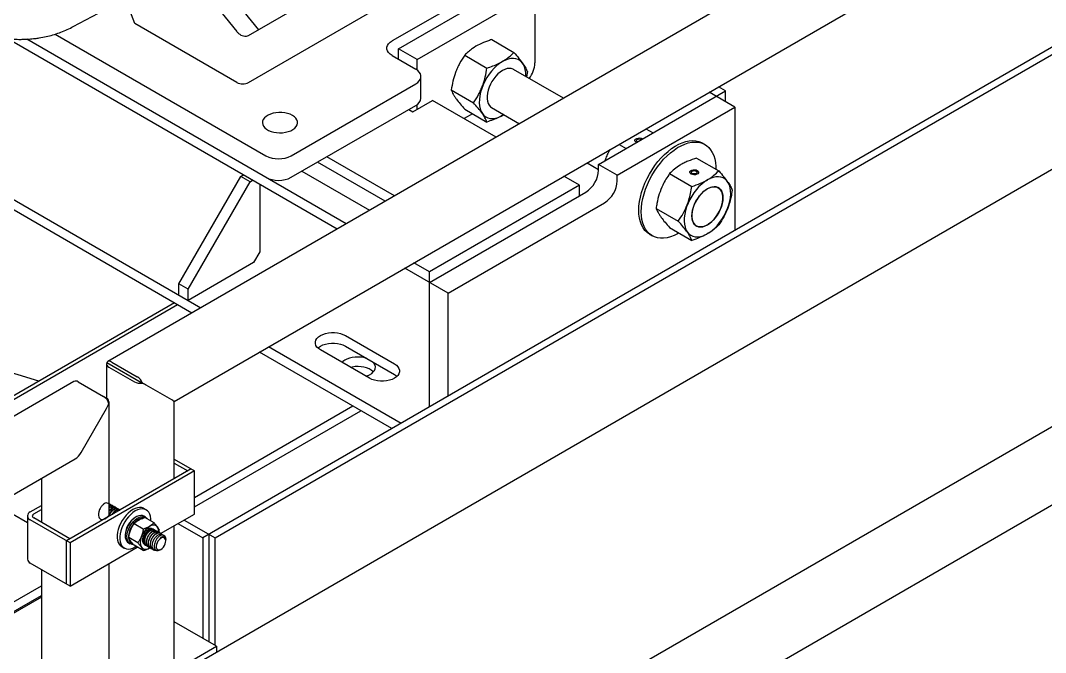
# Model space of a CAD drawing. Header units: millimetres. Extents: x 1293 to 41893, y 1011 to 26911.
# Drawn here: x 7596.9 to 8089.8, y 20995.9 to 21299.5 of the extents above; entities that cross this region are included whole.
import ezdxf

# ---------------------------------------------------------------- set-up
doc = ezdxf.new("R2010")
doc.units = ezdxf.units.MM
doc.header["$LTSCALE"] = 50
doc.layers.add('STRUC', color=4, linetype='Continuous')

msp = doc.modelspace()

# ---------------------------------------------------------------- linework, layer by layer
at = {"color": 7, "linetype": 'Continuous', "lineweight": 25}
for p, q in [((8698.2968729, 21747.212811), (7638.8623529, 21135.6142808)), ((7670.8439528, 21116.4874199), (8698.8689091, 21709.9535949)), ((8081.1775975, 21466.1088864), (7775.6640988, 21289.7396978)), ((8681.7505742, 21444.2505043), (7670.8439528, 20860.6665337)), ((7671.6854696, 20823.5628855), (8698.0273923, 21416.0574658)), ((7331.8683266, 21364.5892526), (7683.6849705, 21161.4898272)), ((7679.3138688, 21158.9664439), (7336.3584546, 21356.9503903)), ((7706.6250211, 21292.2867437), (7785.8209806, 21338.0055979)), ((7679.8439584, 21334.1877188), (7711.3390663, 21295.0081041)), ((7674.4566081, 21327.152591), (7700.9681669, 21294.1724639)), ((7778.7499128, 21285.9027551), (7835.3184553, 21318.5590796)), ((7706.6250211, 21269.7502173), (7785.8209806, 21315.4690715)), ((7787.7301689, 21280.7185636), (7844.2987114, 21313.3748881)), ((7844.2987114, 21313.3748881), (7844.2987114, 21279.080174)), ((7622.3199796, 21296.5759889), (7646.5901343, 21309.5677463)), ((7651.9420967, 21298.0523651), (7649.0424707, 21305.5258496)), ((7700.9681669, 21269.7502173), (7651.9420967, 21298.0523651)), ((7749.1916176, 21199.3060096), (7590.8754703, 21290.6999761)), ((7753.5627193, 21201.8293929), (7599.9078625, 21290.5324537)), ((7613.659089, 21292.9641079), (7714.8962848, 21234.5211187)), ((7823.5177958, 21290.2977484), (7834.1957577, 21284.1334922)), ((7778.7499128, 21280.8827583), (7778.7499128, 21285.9027551)), ((7787.7301689, 21280.7185636), (7778.7499128, 21285.9027551)), ((7775.6640988, 21282.6641608), (7786.9778073, 21276.1328959)), ((7778.7499128, 21281.1510319), (7778.5175558, 21281.0168951)), ((7787.7301689, 21275.6371748), (7787.7301689, 21280.7185636)), ((7810.5551521, 21282.8145735), (7821.233114, 21276.6503173)), ((7858.0401301, 21262.1429184), (7834.0277063, 21276.0049956)), ((7840.6762682, 21274.9116457), (7840.1968804, 21272.4436072)), ((7727.1528024, 21234.5211187), (7786.9778073, 21269.0573589)), ((7789.5162152, 21262.2250591), (7789.5162152, 21272.5951274)), ((7804.0746416, 21266.1112492), (7814.7532622, 21259.9466128)), ((7874.916435, 21230.3870035), (7935.9751056, 21265.6354237)), ((7940.4652336, 21257.8591365), (7928.0993583, 21264.9978043)), ((7935.9751056, 21265.6354237), (7932.5894864, 21267.5899001)), ((7935.9751056, 21260.4512322), (7935.9751056, 21265.6354237)), ((7785.5635937, 21255.6937942), (7794.9916841, 21261.1365149)), ((7787.7301689, 21256.9445314), (7787.7301689, 21259.1830117)), ((7825.6442418, 21243.4411701), (7794.9916841, 21261.1365149)), ((7727.1528024, 21224.1510504), (7786.9778073, 21258.6872906)), ((7783.6779756, 21256.7823383), (7785.5635937, 21255.6937942)), ((7814.3363324, 21254.7065737), (7810.2331041, 21252.3378305)), ((7810.5551521, 21256.8894027), (7821.233114, 21250.7251465)), ((7823.445233, 21257.673628), (7836.8717432, 21249.9226687)), ((7883.8966911, 21225.202812), (7940.4652336, 21257.8591365)), ((7940.4652336, 21257.8591365), (7940.4652336, 21198.5908355)), ((7897.7213456, 21247.4609509), (7901.1069648, 21245.5064745)), ((7884.7587019, 21239.977776), (7888.1443211, 21238.0232996)), ((7926.0439672, 21239.9165105), (7924.8465997, 21240.607736)), ((7772.3630354, 21212.6825844), (7739.8248597, 21231.4664734)), ((7776.7341371, 21215.2059677), (7744.1959614, 21233.9898567)), ((7869.4286855, 21231.1279459), (7874.916435, 21227.9599356)), ((7883.8966911, 21225.202812), (7874.916435, 21230.3870035)), ((7874.916435, 21227.6652008), (7874.916435, 21230.3870035)), ((7922.0398706, 21233.4208482), (7932.7184911, 21227.2562118)), ((7673.0768113, 21173.0573926), (7702.8469496, 21224.6207845)), ((7702.8469496, 21224.6207845), (7704.0936698, 21225.3405007)), ((7707.3370776, 21222.0286887), (7702.8469496, 21224.6207845)), ((7732.2222866, 21227.0776013), (7764.7604623, 21208.2937123)), ((7865.7023623, 21220.3161094), (7858.2011841, 21224.6464473)), ((7883.8966911, 21222.4810093), (7883.8966911, 21225.202812)), ((7909.0786969, 21225.9381417), (7919.7566589, 21219.7738855)), ((7677.5669393, 21170.4652968), (7707.3370776, 21222.0286887)), ((7707.3370776, 21222.0286887), (7708.5837978, 21222.748405)), ((7712.0511228, 21220.7467609), (7712.0511228, 21188.3856762)), ((7865.7023623, 21220.3161094), (7793.6208398, 21178.7043322)), ((7865.7023623, 21215.2693428), (7865.7023623, 21220.3161094)), ((7793.6208398, 21173.6575656), (7868.7881763, 21217.0507453)), ((7802.6010959, 21168.4733741), (7877.7684324, 21211.8665538)), ((7902.5979455, 21209.2331573), (7913.2759074, 21203.0689011)), ((7909.0795084, 21200.0138195), (7919.7581289, 21193.8491831)), ((7899.5153251, 21196.727927), (7900.7126926, 21196.0367014)), ((7712.0511228, 21188.3856762), (7709.0577041, 21183.2009229)), ((7709.0577041, 21183.2009229), (7677.5669393, 21165.0216914)), ((7802.6010959, 21168.4733741), (7781.74856, 21180.5112868)), ((7793.6208398, 21178.7043322), (7786.1196617, 21183.0346701)), ((7793.6208398, 21113.8193713), (7793.6208398, 21178.7043322)), ((7677.5669393, 21170.4652968), (7673.0768113, 21173.0573926)), ((7673.0768113, 21167.6137871), (7673.0768113, 21173.0573926)), ((7677.5669393, 21165.0216914), (7677.5669393, 21170.4652968)), ((7802.6010959, 21119.0035628), (7802.6010959, 21168.4733741)), ((7670.9261784, 21163.8085545), (7582.9556089, 21113.0242257)), ((7584.4000632, 21112.19036), (7672.3706327, 21162.9746888)), ((7605.6945398, 21126.1511311), (7507.217416, 21156.7469539)), ((7753.1526473, 21148.1401405), (7776.7228733, 21134.5333387)), ((7779.9412046, 21105.922286), (7716.2419129, 21142.6951044)), ((7764.7491985, 21127.6210833), (7741.1789725, 21141.2278852)), ((7753.1526473, 21143.0933739), (7776.7228733, 21129.4865721)), ((7775.5701029, 21103.3989027), (7711.8708112, 21140.1717211)), ((7638.2896561, 21134.6225316), (7638.2896561, 21118.0497008)), ((7638.418708, 21135.2090625), (7655.5828158, 21125.300434)), ((7639.4799742, 21132.9635903), (7651.6931225, 21125.9130899)), ((7640.8941877, 21135.4130801), (7653.1073361, 21128.3625796)), ((7622.6630079, 21126.0992899), (7190.717874, 20876.7426717)), ((7624.6948428, 21125.8980891), (7636.9079911, 21118.8475887)), ((7669.6536347, 21117.1749572), (7657.4404864, 21124.2277497)), ((7636.9446245, 21118.8261711), (7638.3448321, 21118.0178484)), ((7639.5351501, 21061.2871532), (7639.5351501, 21116.3589071)), ((7670.8439528, 21079.3613402), (7670.8439528, 21116.4874199)), ((7626.1316838, 21091.8869615), (7638.3448321, 21113.0407549)), ((7222.6768464, 20857.6027483), (7623.2576716, 21088.8531363)), ((7670.8439528, 21088.7467429), (7680.6208609, 21083.102654)), ((7670.8439528, 21086.8586631), (7677.3375284, 21083.1100017)), ((7678.9728307, 21084.0540416), (7619.1044566, 21049.4927649)), ((7680.6208609, 21083.102654), (7620.7524868, 21048.5413773)), ((7680.6208609, 21062.3625174), (7680.6208609, 21083.102654)), ((7606.9808535, 21079.4567292), (7606.9808535, 21058.3796518)), ((7639.5351501, 21067.2179168), (7639.6176539, 21067.1183272)), ((7640.2239935, 21066.9676134), (7640.1088621, 21067.0340774)), ((7601.6459902, 21063.362178), (7606.9808535, 21066.441929)), ((7603.2812924, 21062.4181381), (7606.9808535, 21064.5538492)), ((7641.1450455, 21066.4359015), (7641.029914, 21066.5023655)), ((7642.0660974, 21065.9041895), (7641.9509659, 21065.9706535)), ((7642.9871493, 21065.3724776), (7642.8720178, 21065.4389416)), ((7643.9082012, 21064.8407656), (7643.7930697, 21064.9072296)), ((7644.7995278, 21064.3262137), (7644.7141216, 21064.3755177)), ((7657.4297186, 21064.3671096), (7656.2323511, 21065.0583351)), ((7664.3257824, 21052.9555688), (7680.6208609, 21062.3625174)), ((7600.2859893, 21061.4667505), (7600.2859893, 21040.7266139)), ((7620.7524868, 21048.5413773), (7601.6459902, 21059.571323)), ((7620.7397589, 21050.4368048), (7603.2812924, 21060.5153629)), ((7655.9565298, 21055.1890779), (7651.5588568, 21057.7278005)), ((7652.5118127, 21060.9995687), (7652.1376962, 21060.7835256)), ((7657.039504, 21060.8774198), (7656.19536, 21061.3647338)), ((7661.1415873, 21058.1823478), (7656.7439143, 21060.7210705)), ((7670.8439528, 20888.8351508), (7670.8439528, 21056.7184285)), ((7647.3041107, 21052.4106027), (7647.3041107, 21051.9785868)), ((7660.7020509, 21055.0094164), (7660.8018479, 21054.8889524)), ((7661.4081875, 21054.7382386), (7661.293056, 21054.8047026)), ((7662.3292394, 21054.2065266), (7662.2141079, 21054.2729906)), ((7663.2502913, 21053.6748147), (7663.1351598, 21053.7412787)), ((7663.5101074, 21053.3031521), (7663.7337915, 21054.4936092)), ((7664.1713432, 21053.1431027), (7664.0562117, 21053.2095667)), ((7665.0923951, 21052.6113908), (7664.9772636, 21052.6778548)), ((7619.1044566, 21028.7526282), (7619.1044566, 21049.4927649)), ((7620.7524868, 21048.5413773), (7620.7524868, 21027.8012406)), ((7648.8299586, 21048.6061019), (7649.6741026, 21048.1187879)), ((7653.3645891, 21048.5075961), (7648.9666526, 21051.0464708)), ((7655.9565298, 21044.8190095), (7651.5588568, 21047.3577322)), ((7657.520592, 21047.2062999), (7657.6357241, 21047.1398356)), ((7666.0503951, 21051.0814523), (7665.9352636, 21051.1479163)), ((7666.7749396, 21050.2081063), (7666.7193627, 21049.9306785)), ((7666.7749396, 21049.4105384), (7666.7749396, 21049.6092892)), ((7620.7524868, 21027.8012406), (7653.0939255, 21046.4715558)), ((7645.6498778, 21046.7269676), (7646.8472453, 21046.035742)), ((7652.1384819, 21046.5597022), (7652.5296277, 21046.797318)), ((7658.4416439, 21046.674588), (7658.556776, 21046.6081236)), ((7658.9694634, 21046.1115898), (7659.2138095, 21046.2603887)), ((7659.3626958, 21046.142876), (7659.4778279, 21046.0764117)), ((7660.2837477, 21045.6111641), (7660.3988799, 21045.5446997)), ((7661.2047996, 21045.0794521), (7661.3199318, 21045.0129878)), ((7664.1659891, 21045.2453739), (7664.4726841, 21045.4224827)), ((7620.7524868, 21027.8012406), (7601.6459902, 21038.8311864)), ((7639.5351501, 20870.7609638), (7639.5351501, 21038.6442414)), ((7606.9808535, 21035.7514353), (7606.9808535, 20867.8534623))]:
    msp.add_line(p, q, dxfattribs=at)
at = {"color": 7, "linetype": 'Continuous', "lineweight": 25, "flags": 128}
for points in [[(7775.6640988, 21282.6641608), (7774.6930398, 21283.3322345), (7773.9376901, 21284.0875024), (7773.4210004, 21284.9070161), (7773.1586702, 21285.7658751), (7773.1586702, 21286.6379834), (7773.4210004, 21287.4968424), (7773.9376901, 21288.3163561), (7774.6930398, 21289.0716241), (7775.6640988, 21289.7396978)], [(7828.7364697, 21279.7632574), (7827.3611212, 21278.8713287), (7826.0066217, 21277.797007), (7824.6935039, 21276.5565777), (7823.4416733, 21275.1688446), (7822.2701065, 21273.6548443), (7821.1965631, 21272.0375274), (7820.237317, 21270.3414109), (7819.4069094, 21268.5922061), (7818.7179284, 21266.8164293), (7818.1808183, 21265.0409993), (7817.8037211, 21263.2928299), (7817.5923532, 21261.5984216), (7817.5499188, 21259.9834598), (7817.6770611, 21258.4724257), (7817.9718528, 21257.0882251), (7818.429825, 21255.8518411), (7819.0440355, 21254.7820159), (7819.8051734, 21253.894967), (7820.7017007, 21253.2041412), (7821.7200269, 21252.7200106), (7822.8447152, 21252.4499143), (7824.0587164, 21252.3979466), (7825.3436277, 21252.5648953), (7826.679971, 21252.9482295), (7828.0474887, 21253.5421384), (7829.3301922, 21254.2763134)], [(7839.9126655, 21272.607681), (7839.9230205, 21272.8991765), (7839.8805861, 21274.4651445), (7839.6692182, 21275.9155127), (7839.292121, 21277.228295), (7838.7550109, 21278.3835908), (7838.0660299, 21279.3638872), (7837.2356223, 21280.1543237), (7836.2763762, 21280.7429183), (7835.2028329, 21281.1207483), (7834.031266, 21281.2820863), (7832.7794354, 21281.2244866), (7831.4663176, 21280.9488223), (7830.1118181, 21280.4592722), (7828.7364697, 21279.7632574)], [(7786.9778073, 21269.0573589), (7787.9488662, 21269.7254326), (7788.704216, 21270.4807006), (7789.2209057, 21271.3002143), (7789.4832359, 21272.1590733), (7789.4832359, 21273.0311815), (7789.2209057, 21273.8900405), (7788.704216, 21274.7095543), (7787.9488662, 21275.4648222), (7786.9778073, 21276.1328959)], [(7828.7364697, 21275.4810354), (7827.6211049, 21274.7406281), (7826.5306555, 21273.8237185), (7825.4894804, 21272.7507887), (7824.5208377, 21271.5458064), (7823.6463652, 21270.2356887), (7822.8855972, 21268.8497015), (7822.255528, 21267.4188056), (7821.7702324, 21265.9749648), (7821.440551, 21264.550432), (7821.2738484, 21263.1770291), (7821.2738484, 21261.8854354), (7821.440551, 21260.7045032), (7821.7702324, 21259.6606125), (7822.255528, 21258.777082), (7822.8855972, 21258.0736485), (7823.445233, 21257.673628)], [(7834.0277063, 21276.0049956), (7833.8265741, 21276.1125982), (7832.9521017, 21276.4130715), (7831.9834589, 21276.4996827), (7830.9422838, 21276.3704972), (7829.8518344, 21276.0284009), (7828.7364697, 21275.4810354)], [(7727.6968032, 21253.8846863), (7726.5989075, 21254.4190615), (7725.3603659, 21254.8386371), (7724.016809, 21255.1313429), (7722.6068883, 21255.288758), (7721.1711649, 21255.3063541), (7719.7509417, 21255.183625), (7718.3870761, 21254.9241012), (7717.118804, 21254.5352488), (7715.9826113, 21254.0282544), (7715.0111841, 21253.4177034), (7714.2324687, 21252.7211601), (7713.6688672, 21251.9586628), (7713.3365935, 21251.1521472), (7713.2452065, 21250.3248153), (7713.3973352, 21249.5004679), (7713.7886031, 21248.7028199), (7714.4077543, 21247.9548184), (7715.2369767, 21247.2779818), (7716.2524153, 21246.6917816), (7717.4248576, 21246.2130817), (7718.7205748, 21245.8556533), (7720.1022912, 21245.6297791), (7721.5302575, 21245.5419571), (7722.9633937, 21245.5947137), (7724.3604711, 21245.7865312), (7725.6812982, 21246.1118914), (7726.8878774, 21246.5614343), (7727.9454974, 21247.1222273), (7728.8237326, 21247.7781374), (7729.4973176, 21248.5102953), (7729.9468747, 21249.2976381), (7730.159471, 21250.1175155), (7730.1289903, 21250.946341), (7729.8563097, 21251.7602709), (7729.3492735, 21252.5358898), (7728.6224684, 21253.2508846), (7727.6968032, 21253.8846863)], [(7893.1357781, 21240.9048064), (7892.9859596, 21240.9833923), (7892.5643174, 21241.3310161), (7892.3740568, 21241.7409264), (7892.4381259, 21242.1636819), (7892.7487971, 21242.548292), (7893.2685988, 21242.8483671), (7893.9348353, 21243.0277138), (7894.6671486, 21243.0647001), (7895.3772109, 21242.954865), (7895.9793783, 21242.7114562), (7896.1155078, 21242.6249677)], [(7893.6937378, 21241.2269096), (7893.5398599, 21241.3031522), (7893.2508295, 21241.5528663), (7893.1493356, 21241.8474242), (7893.2508295, 21242.1419822), (7893.5398599, 21242.3916963), (7893.9724243, 21242.55855), (7894.4826689, 21242.6171412), (7894.9929135, 21242.55855), (7895.425478, 21242.3916963), (7895.5575482, 21242.3028645)], [(7894.2675906, 21208.3266621), (7894.3512168, 21210.3713965), (7894.6013145, 21212.4935925), (7895.0155486, 21214.6734357), (7895.5900516, 21216.8905735), (7896.3194594, 21219.1243051), (7897.1969618, 21221.3537747), (7898.2143658, 21223.5581664), (7899.3621722, 21225.7168984), (7900.6296641, 21227.8098151), (7902.0050074, 21229.8173755), (7903.4753608, 21231.7208357), (7905.0269961, 21233.5024235), (7906.6454261, 21235.1455047), (7908.3155398, 21236.6347383), (7910.021744, 21237.9562198), (7911.7481082, 21239.0976107), (7913.4785139, 21240.0482544), (7915.1968047, 21240.7992747), (7916.8869373, 21241.3436598), (7918.5331316, 21241.6763267), (7920.1200173, 21241.7941696), (7921.6327783, 21241.696088), (7923.0572901, 21241.3829978), (7924.3802527, 21240.8578222), (7924.8465997, 21240.607736)], [(7895.4649581, 21207.6354365), (7895.5485842, 21209.680171), (7895.7986819, 21211.802367), (7896.2129161, 21213.9822102), (7896.787419, 21216.199348), (7897.5168269, 21218.4330796), (7898.3943293, 21220.6625492), (7899.4117333, 21222.8669409), (7900.5595396, 21225.0256728), (7901.8270316, 21227.1185895), (7903.2023749, 21229.12615), (7904.6727283, 21231.0296102), (7906.2243636, 21232.811198), (7907.8427936, 21234.4542792), (7909.5129073, 21235.9435128), (7911.2191115, 21237.2649943), (7912.9454757, 21238.4063852), (7914.6758814, 21239.3570288), (7916.3941721, 21240.1080492), (7918.0843048, 21240.6524342), (7919.7304991, 21240.9851012), (7921.3173848, 21241.102944), (7922.8301457, 21241.0048625), (7924.2546576, 21240.6917723), (7925.5776201, 21240.1665967), (7926.7866812, 21239.4342392), (7927.8705521, 21238.5015375), (7928.819113, 21237.3772001), (7929.6235075, 21236.0717245), (7930.2762251, 21234.5972997), (7930.7711716, 21232.967692), (7931.1037259, 21231.1981165), (7931.2707829, 21229.3050953), (7931.2905304, 21228.080556)], [(7936.952733, 21209.0969632), (7937.5668808, 21210.8759406), (7938.024787, 21212.6410769), (7938.3195103, 21214.3656145), (7938.4465828, 21216.0234112), (7938.4040784, 21217.5893363), (7938.1926414, 21219.0396522), (7937.8154768, 21220.3523734), (7937.2783023, 21221.5076005), (7936.5892607, 21222.4878214), (7935.7587972, 21223.278177), (7934.7995008, 21223.8666862), (7933.7259135, 21224.244428), (7932.5543098, 21224.405676), (7931.30245, 21224.3479859), (7929.9893109, 21224.0722323), (7928.6347985, 21223.5825953), (7927.2594458, 21222.8864973), (7925.8841017, 21221.9944904), (7924.5296151, 21220.9200966), (7923.2165185, 21219.6796025), (7921.9647172, 21218.2918129), (7920.7931872, 21216.7777651), (7919.7196877, 21215.1604106), (7918.7604918, 21213.4642668), (7917.9301401, 21211.7150456), (7917.2412198, 21209.9392633), (7916.7041742, 21208.1638391), (7916.3271443, 21206.4156864), (7916.1158456, 21204.7213056), (7916.0734812, 21203.1063818), (7916.2006932, 21201.5953954), (7916.4955532, 21200.2112516), (7916.9535915, 21198.9749325), (7917.5678647, 21197.9051795), (7918.329061, 21197.018209), (7919.2256414, 21196.3274665), (7920.2440148, 21195.8434229), (7921.3687435, 21195.573416), (7922.5827779, 21195.5215386), (7923.8677145, 21195.6885773), (7925.2040748, 21196.0719998), (7926.5716011, 21196.6659939), (7927.9495631, 21197.4615553), (7929.3170722, 21198.4466239), (7930.6533984, 21199.6062673), (7931.9382843, 21200.9229064), (7933.1522525, 21202.3765823), (7934.2769003, 21203.9452587), (7935.2951793, 21205.6051561), (7936.1916534, 21207.3311122), (7936.952733, 21209.0969632)], [(7919.4119498, 21225.7279929), (7918.9903077, 21226.0756167), (7918.8000471, 21226.4855269), (7918.8641162, 21226.9082824), (7919.1747874, 21227.2928925), (7919.6945891, 21227.5929677), (7920.3608255, 21227.7723143), (7921.0931388, 21227.8093006), (7921.8032012, 21227.6994655), (7922.4053685, 21227.4560567), (7922.8270107, 21227.1084329), (7923.0172713, 21226.6985226), (7922.9532022, 21226.2757671), (7922.642531, 21225.891157), (7922.1227293, 21225.5910819), (7921.4564928, 21225.4117352), (7920.7241795, 21225.3747489), (7920.0141172, 21225.484584), (7919.4119498, 21225.7279929)], [(7919.9561907, 21226.053329), (7919.6671604, 21226.3030431), (7919.5656664, 21226.597601), (7919.6671604, 21226.892159), (7919.9561907, 21227.1418731), (7920.3887552, 21227.3087268), (7920.8989997, 21227.367318), (7921.4092443, 21227.3087268), (7921.8418088, 21227.1418731), (7922.1308391, 21226.892159), (7922.2323331, 21226.597601), (7922.1308391, 21226.3030431), (7921.8418088, 21226.053329), (7921.4092443, 21225.8864753), (7920.8989997, 21225.8278841), (7920.3887552, 21225.8864753), (7919.9561907, 21226.053329)], [(7919.7764677, 21205.6427204), (7919.8600528, 21206.9789551), (7920.1089407, 21208.3818457), (7920.5175718, 21209.8200541), (7921.076818, 21211.2614529), (7921.7741865, 21212.6738437), (7922.5940994, 21214.0256761), (7923.5182411, 21215.2867524), (7924.5259679, 21216.4289021), (7925.5947687, 21217.4266116), (7926.7007684, 21218.2575937), (7927.8192607, 21218.9032855), (7928.9252603, 21219.3492635), (7929.9940611, 21219.5855652), (7931.0017879, 21219.606912), (7931.9259296, 21219.412827), (7932.7458425, 21219.0076459), (7933.443211, 21218.4004196), (7934.0024572, 21217.6047126), (7934.4110883, 21216.6382998), (7934.6599762, 21215.5227691), (7934.7435613, 21214.2830396), (7934.6599762, 21212.9468049), (7934.4110883, 21211.5439143), (7934.0024572, 21210.105706), (7933.443211, 21208.6643071), (7932.7458425, 21207.2519163), (7931.9259296, 21205.9000839), (7931.0017879, 21204.6390076), (7929.9940611, 21203.4968579), (7928.9252603, 21202.4991484), (7927.8192607, 21201.6681664), (7926.7007684, 21201.0224745), (7925.5947687, 21200.5764965), (7924.5259679, 21200.3401948), (7923.5182411, 21200.318848), (7922.5940994, 21200.512933), (7921.7741865, 21200.9181141), (7921.076818, 21201.5253404), (7920.5175718, 21202.3210474), (7920.1089407, 21203.2874602), (7919.8600528, 21204.402991), (7919.7764677, 21205.6427204)], [(7933.7411462, 21209.3838762), (7934.2263906, 21210.8277159), (7934.5560177, 21212.2522367), (7934.7226642, 21213.625617), (7934.7226073, 21214.9171778), (7934.5558485, 21216.0980678), (7934.2261128, 21217.1419078), (7933.740766, 21218.0253803), (7933.1106499, 21218.7287497), (7932.3498402, 21219.2363042), (7931.4753323, 21219.5367056), (7930.5066612, 21219.6232437), (7929.4654653, 21219.4939851), (7928.3750033, 21219.1518174), (7927.2596343, 21218.6043841), (7926.1442737, 21217.8639138), (7925.053837, 21216.9469475), (7924.0126827, 21215.8739686), (7923.0440683, 21214.6689458), (7922.1696313, 21213.3587973), (7921.408905, 21211.9727896), (7920.7788828, 21210.5418838), (7920.2936384, 21209.0980441), (7919.9640113, 21207.6735233), (7919.7973648, 21206.300143), (7919.7974217, 21205.0085822), (7919.9641805, 21203.8276922), (7920.2939162, 21202.7838522), (7920.779263, 21201.9003798), (7921.4093791, 21201.1970103), (7922.1701888, 21200.6894558), (7923.0446967, 21200.3890544), (7924.0133678, 21200.3025164), (7925.0545637, 21200.4317749), (7926.1450257, 21200.7739426), (7927.2603947, 21201.3213759), (7928.3757553, 21202.0618462), (7929.466192, 21202.9788125), (7930.5073463, 21204.0517914), (7931.4759607, 21205.2568142), (7932.3503977, 21206.5669627), (7933.111124, 21207.9529704), (7933.7411462, 21209.3838762)], [(7899.5153251, 21196.727927), (7899.3621722, 21196.8185045), (7898.2143658, 21197.6520074), (7897.1969618, 21198.6817295), (7896.3194594, 21199.8980563), (7895.5900516, 21201.2896316), (7895.0155486, 21202.8434624), (7894.6013145, 21204.545041), (7894.3512168, 21206.3784804), (7894.2675906, 21208.3266621)], [(7913.5860825, 21197.4122296), (7912.9454757, 21197.0470639), (7911.2191115, 21196.1952372), (7909.5129073, 21195.5467772), (7907.8427936, 21195.1077386), (7906.2243636, 21194.8822203), (7904.6727283, 21194.8723281), (7903.2023749, 21195.0781544), (7901.8270316, 21195.4977773), (7900.5595396, 21196.1272789), (7899.4117333, 21196.9607819), (7898.3943293, 21197.9905039), (7897.5168269, 21199.2068308), (7896.787419, 21200.598406), (7896.2129161, 21202.1522368), (7895.7986819, 21203.8538155), (7895.5485842, 21205.6872548), (7895.4649581, 21207.6354365)], [(7741.1789725, 21141.2278852), (7740.2303226, 21141.8805418), (7739.492404, 21142.6183805), (7738.9876379, 21143.4189823), (7738.7313614, 21144.2580215), (7738.7313614, 21145.1100042), (7738.9876379, 21145.9490434), (7739.492404, 21146.7496452), (7740.2303226, 21147.4874839), (7741.1789725, 21148.1401405), (7742.3095294, 21148.6877844), (7743.5876419, 21149.1137758), (7744.9744753, 21149.405171), (7746.4278913, 21149.5531163), (7747.9037285, 21149.5531163), (7749.3571445, 21149.405171), (7750.7439778, 21149.1137758), (7752.0220904, 21148.6877844), (7753.1526473, 21148.1401405)], [(7739.9147469, 21142.1606296), (7740.2303226, 21142.4407173), (7741.1789725, 21143.0933739), (7742.3095294, 21143.6410179), (7743.5876419, 21144.0670092), (7744.9744753, 21144.3584045), (7746.4278913, 21144.5063497), (7747.9037285, 21144.5063497), (7749.3571445, 21144.3584045), (7750.7439778, 21144.0670092), (7752.0220904, 21143.6410179), (7753.1526473, 21143.0933739)], [(7776.7228733, 21134.5333387), (7777.6715232, 21133.880682), (7778.4094419, 21133.1428434), (7778.9142079, 21132.3422415), (7779.1704844, 21131.5032023), (7779.1704844, 21130.6512196), (7778.9142079, 21129.8121805), (7778.4094419, 21129.0115786), (7777.6715232, 21128.2737399), (7776.7228733, 21127.6210833), (7775.5923164, 21127.0734394), (7774.3142039, 21126.647448), (7772.9273705, 21126.3560528), (7771.4739546, 21126.2081075), (7769.9981173, 21126.2081075), (7768.5447013, 21126.3560528), (7767.157868, 21126.647448), (7765.8797554, 21127.0734394), (7764.7491985, 21127.6210833)], [(7776.7228733, 21129.4865721), (7777.6715232, 21128.8339155), (7777.9871152, 21128.5538121)], [(7670.8439528, 21116.4874199), (7670.7658642, 21116.5325812), (7670.5345992, 21116.6661809), (7670.1590453, 21116.8830847), (7669.6536347, 21117.1749572)], [(7656.2323511, 21065.0583351), (7656.0312189, 21065.1659378), (7655.1567464, 21065.466411), (7654.1881037, 21065.5530223), (7653.1469286, 21065.4238368), (7652.0564792, 21065.0817404), (7650.9411144, 21064.5343749), (7649.8257497, 21063.7939677), (7648.7353003, 21062.877058), (7647.6941252, 21061.8041283), (7646.7254824, 21060.5991459), (7645.85101, 21059.2890282), (7645.090242, 21057.9030411), (7644.4601728, 21056.4721452), (7643.9748772, 21055.0283043), (7643.6451958, 21053.6037716), (7643.4784932, 21052.2303686), (7643.4784932, 21050.938775), (7643.6451958, 21049.7578428), (7643.9748772, 21048.713952), (7644.4601728, 21047.8304216), (7645.090242, 21047.126988), (7645.6498778, 21046.7269676)], [(7659.6118631, 21059.0654388), (7659.6011032, 21060.1553022), (7659.4344006, 21061.3362344), (7659.1047192, 21062.3801251), (7658.6194235, 21063.2636556), (7657.9893544, 21063.9670891), (7657.2285864, 21064.4747123), (7656.3541139, 21064.7751855), (7655.3854712, 21064.8617967), (7654.3442961, 21064.7326113), (7653.2538467, 21064.3905149), (7652.1384819, 21063.8431494), (7651.0231172, 21063.1027421), (7649.9326678, 21062.1858325), (7648.8914927, 21061.1129027), (7647.9228499, 21059.9079204), (7647.0483774, 21058.5978027), (7646.2876095, 21057.2118156), (7645.6575403, 21055.7809197), (7645.1722447, 21054.3370788), (7644.8425633, 21052.9125461), (7644.6758607, 21051.5391431), (7644.6758607, 21050.2475495), (7644.8425633, 21049.0666172), (7645.1722447, 21048.0227265), (7645.6575403, 21047.1391961), (7646.2876095, 21046.4357625), (7647.0483774, 21045.9281394), (7647.9228499, 21045.6276662), (7648.8914927, 21045.5410549), (7649.9326678, 21045.6702404), (7651.0231172, 21046.0123368), (7652.1384819, 21046.5597022)], [(7656.19536, 21061.3647338), (7655.5542253, 21061.6238703), (7654.7514261, 21061.7085207), (7653.8768508, 21061.5776248), (7652.9585389, 21061.2353793), (7652.0259318, 21060.6927567), (7651.1089295, 21059.9671538), (7650.2369315, 21059.0818338), (7649.4378945, 21058.0651805), (7648.7374361, 21056.9497884), (7648.1580134, 21055.7714175), (7647.7182029, 21054.5678471), (7647.4321053, 21053.3776642), (7647.3088929, 21052.2390267), (7647.352516, 21051.18844), (7647.5615761, 21050.2595864), (7647.9293705, 21049.4822455), (7648.4441076, 21048.8813392), (7648.8299586, 21048.6061019)], [(7651.0991122, 21047.7745333), (7650.6883609, 21047.7923038), (7649.9334287, 21047.9888189), (7649.2882517, 21048.3940252), (7648.7735146, 21048.9949315), (7648.4057202, 21049.7722724), (7648.1966601, 21050.701126), (7648.153037, 21051.7517127), (7648.2762494, 21052.8903502), (7648.562347, 21054.0805331), (7649.0021575, 21055.2841035), (7649.5815802, 21056.4624744), (7650.2820386, 21057.5778665), (7651.0810755, 21058.5945198), (7651.9530736, 21059.4798398), (7652.8700759, 21060.2054427), (7653.802683, 21060.7480653), (7654.7209949, 21061.0903108), (7655.5955701, 21061.2212067), (7656.3983693, 21061.1365563), (7657.1036543, 21060.8390736), (7657.6888132, 21060.338296), (7657.9094063, 21060.0482462)], [(7656.1608108, 21060.5109804), (7655.9267145, 21060.5231836), (7655.0730456, 21060.4199799), (7654.170992, 21060.095491), (7653.2530751, 21059.5614156), (7652.3523877, 21058.8370084), (7651.5014019, 21057.9483858), (7650.7307976, 21056.9275849), (7650.0683569, 21055.8114079), (7649.5379624, 21054.6400956), (7649.1587361, 21053.4558766), (7648.94435, 21052.3014447), (7648.9025331, 21051.21842), (7649.034793, 21050.2458479), (7649.3363616, 21049.4187921), (7649.7963665, 21048.7670698), (7650.3982235, 21048.3141771), (7650.7886197, 21048.1540223)], [(7663.4070989, 21053.3446783), (7663.4261302, 21053.8307631), (7663.3404966, 21054.7853396), (7663.0868867, 21055.6043618), (7662.6750465, 21056.2563552), (7662.1208027, 21056.716264), (7661.4454548, 21056.9664141), (7660.674956, 21056.9971924), (7659.838916, 21056.8074163), (7658.9694634, 21056.4043785), (7658.1000109, 21055.8035677), (7657.2639709, 21055.0280727), (7656.493472, 21054.1076952), (7655.8181241, 21053.077805), (7655.2638804, 21051.9779801), (7654.8520402, 21050.8504861), (7654.5984302, 21049.7386521), (7654.5127966, 21048.6852052), (7654.5984302, 21047.7306286), (7654.8520402, 21046.9116064), (7655.2638804, 21046.2596131), (7655.8181241, 21045.7997043), (7656.493472, 21045.5495542), (7657.2639709, 21045.5187758), (7658.1000109, 21045.708552), (7658.9694634, 21046.1115898)], [(7661.0859581, 21054.9242577), (7660.9544672, 21054.9912716), (7660.3605745, 21055.1218019), (7659.6858354, 21055.0277812), (7658.9694634, 21054.7146736), (7658.2530914, 21054.2006757), (7657.5783524, 21053.5156593), (7656.9844596, 21052.6994351), (7656.5059281, 21051.7994389), (7656.1705683, 21050.8679754), (7655.9978701, 21049.9591777), (7655.9978701, 21049.125862), (7656.1705683, 21048.4164574), (7656.5059281, 21047.8721921), (7656.9844596, 21047.5246967), (7657.2439928, 21047.4372484)], [(7664.4723098, 21045.4222667), (7665.0935519, 21045.8795047), (7665.6687193, 21046.5000368), (7666.1551545, 21047.2378408), (7666.5167807, 21048.0381973), (7666.726778, 21048.8417474), (7666.7695716, 21049.5888956), (7666.6419879, 21050.2242292), (7666.353489, 21050.7006285), (7665.9254717, 21050.9827611), (7665.38968, 21051.0497025), (7664.7858512, 21050.896488), (7664.1587684, 21050.5344808), (7663.5549396, 21049.9905294), (7663.0191479, 21049.3049761), (7662.5911306, 21048.5286652), (7662.3026318, 21047.7191722), (7662.175048, 21046.9365335), (7662.2178416, 21046.2387939), (7662.4278389, 21045.6777014), (7662.7894652, 21045.2948697), (7663.2759003, 21045.1186918), (7663.8510677, 21045.1622339), (7664.4723098, 21045.4222667)]]:
    msp.add_lwpolyline(points, dxfattribs=at)
at = {"color": 7, "linetype": 'Continuous', "lineweight": 25}
for centre, radius, start, end in [((7831.1649875, 21279.6526459), 13.1461945, 322.450471644, 357.504175052), ((7703.796594, 21275.2090616), 6.1480876, 242.609672237, 297.390327763), ((7785.1840403, 21262.6539076), 4.3533493, 294.333235592, 354.346623451), ((7721.0245436, 21246.283638), 13.2631978, 242.480539004, 297.519460996), ((7861.6675025, 21228.2381719), 13.2613162, 302.476303559, 357.523696295), ((7721.0245436, 21235.9135697), 13.2631978, 242.480539004, 297.519460996), ((7870.6477177, 21223.054004), 13.2613581, 302.476397892, 357.523601962), ((7639.7626329, 21134.0226582), 1.7926766, 50.860572642, 138.562237532), ((7640.1179742, 21134.6386516), 1.7924493, 161.444091752, 249.149082497), ((7623.5033524, 21124.2256579), 2.0534545, 54.532783621, 114.15675795), ((7654.5574986, 21131.4447654), 6.2292925, 242.624270604, 279.47377171), ((7649.7500139, 21123.1167969), 6.2281497, 20.524487894, 57.380593061), ((7633.5440406, 21113.5951981), 6.2372887, 20.227113786, 57.362029411), ((7637.7120525, 21116.3469577), 1.7866969, 340.538998088, 69.257924801), ((7602.365368, 21061.4667505), 2.0273505, 110.783420799, 249.216579201), ((7603.6423757, 21061.4667505), 1.0176048, 110.7834208, 249.2165792), ((7657.7130149, 21051.9833164), 10.4176705, 122.356052709, 177.649323824), ((7664.6526343, 21050.4159162), 2.1324551, 354.407595278, 54.124430757), ((7602.6097783, 21040.9583458), 2.3353147, 185.694799251, 245.625341706)]:
    msp.add_arc(centre, radius, start, end, dxfattribs=at)
for centre, major_axis, ratio, start_param, end_param in [((7654.5668045, 21125.8866909), (4.064, -2.3464786), 0.0000703729, 0.7854387962, 1.3181538175), ((7666.7799528, 21118.8338985), (4.064, -2.3464786), 0.0000703729, 0.0000406403, 0.7854387933), ((7635.4711501, 21114.6996962), (2.8737987, 4.9772957), 0.5773346305, 4.7124296124, 5.236028388), ((7623.2580018, 21093.5459028), (2.8737987, 4.9772957), 0.5773346305, 3.926950185, 4.7124296124)]:
    msp.add_ellipse(centre, major_axis=major_axis, ratio=ratio, start_param=start_param, end_param=end_param, dxfattribs=at)
for points, knots in [([(7603.9349991, 21290.859345), (7604.6012769, 21290.946322), (7606.3935711, 21291.180291), (7609.2608168, 21291.7281274), (7612.504046, 21292.552742), (7615.6544403, 21293.5707914), (7618.6956377, 21294.7933355), (7620.9186564, 21295.8067224), (7622.092526, 21296.469595), (7622.3225751, 21296.5995015)], [0, 0, 0, 0, 0.102706487, 0.2762815021, 0.4486675004, 0.6197266851, 0.7896782346, 0.9587821972, 1, 1, 1, 1]), ([(7700.9681669, 21294.1724639), (7701.2497022, 21293.8602557), (7701.8284514, 21293.2184525), (7702.9473092, 21292.4742564), (7704.2258348, 21291.9763506), (7705.5555597, 21291.8439167), (7706.2820087, 21292.1447141), (7706.6250211, 21292.2867437)], [0, 0, 0, 0, 0.1888278153, 0.3881712968, 0.5863754837, 0.8046961021, 1, 1, 1, 1]), ([(7583.1067138, 21291.756019), (7584.1321183, 21291.5783732), (7585.9524323, 21291.2630138), (7588.3183296, 21290.9545218), (7589.928609, 21290.783074), (7590.9484334, 21290.6919887), (7591.6377927, 21290.6369657), (7592.3102981, 21290.5891837), (7593.2576636, 21290.5314088), (7594.55496, 21290.472503), (7596.3197661, 21290.4327544), (7598.4858526, 21290.4503902), (7601.0818829, 21290.5616398), (7602.9347838, 21290.7550139), (7603.9354601, 21290.8594473)], [0, 0, 0, 0, 0.1436616027, 0.2550303139, 0.3339563845, 0.3717619487, 0.399427709, 0.4313134513, 0.4676919085, 0.5352812372, 0.6190583304, 0.7242181827, 0.8510614791, 1, 1, 1, 1]), ([(7823.5177958, 21290.2977484), (7822.8266719, 21290.0696105), (7820.7916027, 21289.3978401), (7817.5897384, 21288.0655374), (7814.5744718, 21286.3091541), (7812.2659487, 21284.5193813), (7811.1273199, 21283.3847384), (7810.5551521, 21282.8145735)], [0, 0, 0, 0, 0.128398975, 0.3780809989, 0.6338586483, 0.8160117562, 1, 1, 1, 1]), ([(7821.233114, 21276.6503173), (7822.2117722, 21276.9774783), (7824.1773996, 21277.6345787), (7827.247071, 21278.9527072), (7830.3030405, 21280.6931639), (7832.6171845, 21282.5397948), (7833.8005737, 21283.7345219), (7834.1957577, 21284.1334922)], [0, 0, 0, 0, 0.1822956435, 0.3661394067, 0.6155071869, 0.8716014724, 1, 1, 1, 1]), ([(7834.1957577, 21284.1334922), (7835.0487814, 21283.1653865), (7836.3380236, 21281.7022116), (7837.7590815, 21279.8936431), (7838.9086619, 21278.3010669), (7839.9651946, 21276.5781875), (7840.4378003, 21275.4705424), (7840.6762682, 21274.9116457)], [0, 0, 0, 0, 0.26455363972, 0.39984086139, 0.53510366417, 0.76542209987, 1, 1, 1, 1]), ([(7810.5551521, 21282.8145735), (7809.7021284, 21281.5326653), (7808.4128862, 21279.5952159), (7806.9918283, 21276.7293148), (7805.8422479, 21273.9277911), (7804.7857152, 21270.3861182), (7804.3131095, 21267.5448829), (7804.0746416, 21266.1112492)], [0, 0, 0, 0, 0.2645536397, 0.3998408614, 0.5351036642, 0.7654220999, 1, 1, 1, 1]), ([(7814.7532622, 21259.9466128), (7815.6062107, 21261.2285053), (7816.8953404, 21263.1659322), (7818.3162302, 21266.0317938), (7819.4657073, 21268.8333823), (7820.5221349, 21272.3752136), (7820.9946779, 21275.2166055), (7821.233114, 21276.6503173)], [0, 0, 0, 0, 0.2645420954, 0.3998237157, 0.5350809364, 0.7654107666, 1, 1, 1, 1]), ([(7804.0746416, 21266.1112492), (7804.3464696, 21265.4786765), (7804.7573051, 21264.5226185), (7805.6731626, 21263.0057325), (7806.7203619, 21261.4722583), (7808.2958211, 21259.4497828), (7809.7974559, 21257.7480596), (7810.5551521, 21256.8894027)], [0, 0, 0, 0, 0.2645420954, 0.3998237157, 0.5350809364, 0.7654107666, 1, 1, 1, 1]), ([(7821.233114, 21250.7251465), (7820.9613236, 21251.3577134), (7820.5505453, 21252.3137618), (7819.6347693, 21253.8306373), (7818.5876765, 21255.3640486), (7817.0123845, 21257.3864014), (7815.5108886, 21259.0880122), (7814.7532622, 21259.9466128)], [0, 0, 0, 0, 0.2645536397, 0.3998408614, 0.5351036642, 0.7654220999, 1, 1, 1, 1]), ([(7829.2904899, 21254.299233), (7828.5097582, 21253.8233766), (7826.9509203, 21252.873264), (7824.1790948, 21251.7167432), (7822.2183834, 21251.0567813), (7821.233114, 21250.7251465)], [0, 0, 0, 0, 0.3329654266, 0.6648110923, 1, 1, 1, 1]), ([(7880.2955538, 21237.4012554), (7880.2644953, 21237.3519465), (7879.8120798, 21236.6336842), (7879.12937, 21235.0824044), (7878.3541039, 21233.4014673), (7878.0630619, 21232.3852984), (7878.0006825, 21232.1675017)], [0, 0, 0, 0, 0.0314158893, 0.4576221441, 0.8837514702, 1, 1, 1, 1]), ([(7922.0398706, 21233.4208482), (7920.6244348, 21232.9392083), (7918.4851729, 21232.2112671), (7915.8957037, 21231.0079473), (7913.6476951, 21229.7692432), (7911.2750925, 21228.0999384), (7909.8152868, 21226.6631284), (7909.0786969, 21225.9381417)], [0, 0, 0, 0, 0.26454209539, 0.39982371572, 0.53508093637, 0.76541076655, 1, 1, 1, 1]), ([(7909.0786969, 21225.9381417), (7908.4864175, 21225.0612783), (7907.2968289, 21223.3001049), (7905.5655214, 21220.0778818), (7904.0273994, 21216.1779784), (7903.091614, 21212.3703522), (7902.7215317, 21210.0185307), (7902.5979455, 21209.2331573)], [0, 0, 0, 0, 0.1822956435, 0.3661394067, 0.6155071869, 0.8716014724, 1, 1, 1, 1]), ([(7919.7566589, 21219.7738855), (7921.1721885, 21220.2555145), (7923.3115907, 21220.9834386), (7925.9012712, 21222.1867364), (7928.1493815, 21223.425378), (7930.5220581, 21225.0945685), (7931.9818884, 21226.5312762), (7932.7184911, 21227.2562118)], [0, 0, 0, 0, 0.2645536397, 0.3998408614, 0.5351036642, 0.7654220999, 1, 1, 1, 1]), ([(7932.7184911, 21227.2562118), (7933.5715882, 21226.28835), (7934.8609423, 21224.8255427), (7936.2821406, 21223.0174916), (7937.4319077, 21221.4253345), (7938.4886828, 21219.7029218), (7938.9614864, 21218.5956049), (7939.200054, 21218.036874)], [0, 0, 0, 0, 0.2645420954, 0.3998237157, 0.5350809364, 0.7654107666, 1, 1, 1, 1]), ([(7913.2759074, 21203.0689011), (7913.6954291, 21203.6834484), (7914.930744, 21205.4930318), (7916.7550545, 21208.7851849), (7918.2557525, 21212.6963499), (7919.2119475, 21216.4100843), (7919.5744827, 21218.6488781), (7919.7566589, 21219.7738855)], [0, 0, 0, 0, 0.128398975, 0.3780809989, 0.6338586483, 0.8160117562, 1, 1, 1, 1]), ([(7939.200054, 21218.036874), (7939.0197119, 21216.9222043), (7938.657496, 21214.6833988), (7937.712547, 21211.0072206), (7936.2155083, 21207.0836003), (7934.3950617, 21203.7866782), (7933.1388164, 21201.9464277), (7932.7193026, 21201.3318896)], [0, 0, 0, 0, 0.1822956435, 0.3661394067, 0.6155071869, 0.8716014724, 1, 1, 1, 1]), ([(7902.5979455, 21209.2331573), (7902.8698843, 21208.6007751), (7903.2808871, 21207.6450059), (7904.1969716, 21206.1285142), (7905.2443544, 21204.5954637), (7906.8199939, 21202.5735431), (7908.3217504, 21200.8722566), (7909.0795084, 21200.0138195)], [0, 0, 0, 0, 0.2645536397, 0.3998408614, 0.5351036642, 0.7654220999, 1, 1, 1, 1]), ([(7919.7581289, 21193.8491831), (7919.4861524, 21194.4815711), (7919.0750925, 21195.4373499), (7918.1589265, 21196.9538521), (7917.1114371, 21198.4869656), (7915.5356305, 21200.5090088), (7914.033735, 21202.2104078), (7913.2759074, 21203.0689011)], [0, 0, 0, 0, 0.2645420954, 0.3998237157, 0.5350809364, 0.7654107666, 1, 1, 1, 1]), ([(7932.7193026, 21201.3318896), (7931.8850062, 21200.5147217), (7930.624068, 21199.2796712), (7928.5396693, 21197.7846804), (7926.3940466, 21196.486874), (7923.5026106, 21195.1171569), (7921.0138902, 21194.2744148), (7919.7581289, 21193.8491831)], [0, 0, 0, 0, 0.26455363972, 0.39984086139, 0.53510366417, 0.76542209987, 1, 1, 1, 1]), ([(7640.1084271, 21067.0334907), (7639.4490931, 21067.3685989), (7638.2575861, 21067.9741856), (7637.2194434, 21067.3518284), (7636.0602542, 21066.4056518), (7635.130963, 21065.0185872), (7634.5209889, 21063.4538646), (7634.390058, 21062.3114153), (7634.4694904, 21061.3596979), (7634.7155115, 21060.5681362), (7635.4006762, 21059.8638144), (7636.4136785, 21059.6457361), (7637.6466762, 21060.0204552), (7638.8796543, 21060.9355209), (7639.9333095, 21062.2478178), (7640.6572521, 21063.7471994), (7640.949403, 21065.210957), (7640.7661939, 21066.3833464), (7640.2454637, 21067.0981545), (7639.7009301, 21067.1291598), (7639.4799742, 21067.1417408)], [0, 0, 0, 0, 0.0732725857, 0.1324136283, 0.191554671, 0.250367964, 0.309689932, 0.3686131597, 0.3826585762, 0.4346011185, 0.48709276, 0.5459060531, 0.6050470958, 0.6641881384, 0.7230014315, 0.7823233995, 0.8412466272, 0.9001698549, 0.9594918229, 1, 1, 1, 1]), ([(7641.029479, 21066.5017787), (7641.0290369, 21066.5023131), (7640.8325578, 21066.7397911), (7640.2681394, 21066.7660709), (7639.693053, 21066.5029882), (7639.4799742, 21066.4055118)], [0, 0, 0, 0, 0.0014176694, 0.6300091645, 1, 1, 1, 1]), ([(7639.5351501, 21067.0854728), (7639.7878262, 21067.0873165), (7640.2205797, 21067.0904742), (7640.445226, 21066.7346718), (7640.5387058, 21066.5866153)], [0, 0, 0, 0, 0.5838800654, 1, 1, 1, 1]), ([(7639.5351501, 21066.315287), (7639.7708674, 21066.4262716), (7640.3726361, 21066.709607), (7641.0887978, 21066.5970811), (7641.3636404, 21066.1953839), (7641.4597577, 21066.0549033)], [0, 0, 0, 0, 0.2951524955, 0.7535023958, 1, 1, 1, 1]), ([(7641.9505309, 21065.9700668), (7641.9500888, 21065.9706012), (7641.7536099, 21066.2081076), (7641.0405595, 21066.1654999), (7640.1556246, 21065.9224608), (7639.6363328, 21065.4297269), (7639.4799742, 21065.2813648)], [0, 0, 0, 0, 0.00092391085, 0.41058395275, 0.82252691243, 1, 1, 1, 1]), ([(7642.8715828, 21065.4383548), (7642.8711407, 21065.4388893), (7642.674664, 21065.6763869), (7641.9559595, 21065.6571846), (7640.8889003, 21065.2513069), (7639.9726883, 21064.5246841), (7639.5776985, 21063.9127503), (7639.4799742, 21063.7613519)], [0, 0, 0, 0, 0.00067443974, 0.29971953857, 0.60043112988, 0.90114272118, 1, 1, 1, 1]), ([(7643.7926348, 21064.9066429), (7643.7921926, 21064.9071773), (7643.5957143, 21065.1446764), (7642.8811256, 21065.1215252), (7641.7954619, 21064.7334982), (7640.6855109, 21063.7337427), (7639.8637936, 21062.6160732), (7639.5990845, 21061.8591593), (7639.5143246, 21061.6167954)], [0, 0, 0, 0, 0.0005029213, 0.2234971178, 0.447733997, 0.6719708761, 0.8949650727, 1, 1, 1, 1]), ([(7639.5256824, 21061.2816876), (7639.6398772, 21061.6156486), (7639.9304711, 21062.465486), (7640.7985854, 21063.6704723), (7641.9070561, 21064.6598171), (7643.012424, 21065.080656), (7643.8525163, 21065.0082769), (7644.126942, 21064.6018886), (7644.2229135, 21064.4597675)], [0, 0, 0, 0, 0.1245820486, 0.3170264764, 0.5105433417, 0.7040602069, 0.8965046347, 1, 1, 1, 1]), ([(7639.5351501, 21065.1620882), (7639.7110333, 21065.3296591), (7640.2489236, 21065.8421283), (7641.172333, 21066.12795), (7642.0101695, 21066.0736474), (7642.2847752, 21065.6658169), (7642.3808097, 21065.5231914)], [0, 0, 0, 0, 0.1611393741, 0.4928003618, 0.8226233407, 1, 1, 1, 1]), ([(7639.5351501, 21063.6068223), (7639.6519975, 21063.7891684), (7640.0652406, 21064.434055), (7640.9984409, 21065.1794253), (7642.0880085, 21065.6156415), (7642.9318703, 21065.5395938), (7643.2059952, 21065.1334982), (7643.3018616, 21064.9914794)], [0, 0, 0, 0, 0.1004785474, 0.3553531007, 0.610227654, 0.8636897359, 1, 1, 1, 1]), ([(7644.7136867, 21064.3749309), (7644.7132445, 21064.3754654), (7644.5167672, 21064.6129639), (7643.7996131, 21064.5913675), (7642.7255458, 21064.1963121), (7641.6505243, 21063.2877485), (7641.1279294, 21062.4456867), (7640.8967528, 21062.0731897)], [0, 0, 0, 0, 0.0005917739, 0.2629830133, 0.5268364837, 0.7906899542, 1, 1, 1, 1]), ([(7641.1609801, 21062.2257249), (7641.3457334, 21062.5201643), (7641.8235412, 21063.2816418), (7642.8422047, 21064.1274893), (7643.9143109, 21064.5255732), (7644.6318989, 21064.5464996), (7644.828376, 21064.3090014), (7644.8288182, 21064.308467)], [0, 0, 0, 0, 0.1738118468, 0.4495110767, 0.7252103066, 0.9993816583, 1, 1, 1, 1]), ([(7648.9666526, 21051.0464708), (7649.0758099, 21051.6932368), (7649.2964917, 21053.000795), (7649.8847599, 21054.7872542), (7650.6547225, 21056.3751151), (7651.2556434, 21057.2741596), (7651.5588568, 21057.7278005)], [0, 0, 0, 0, 0.2646061211, 0.5349506065, 0.7653448938, 1, 1, 1, 1]), ([(7651.5588568, 21057.7278005), (7651.7164013, 21057.8869578), (7652.181283, 21058.3565987), (7653.1052745, 21059.0939281), (7654.6397013, 21059.9854345), (7655.9642602, 21060.4485022), (7656.7439143, 21060.7210705)], [0, 0, 0, 0, 0.1280647744, 0.377893031, 0.6338190398, 1, 1, 1, 1]), ([(7661.1415873, 21058.1823478), (7660.6694443, 21057.7322554), (7659.8755855, 21056.9754724), (7658.3355079, 21056.0878199), (7657.0595514, 21055.5529492), (7656.2322233, 21055.2800253), (7655.9565298, 21055.1890779)], [0, 0, 0, 0, 0.36617943412, 0.61569220336, 0.87193575927, 1, 1, 1, 1]), ([(7663.7337915, 21054.4936092), (7663.6246342, 21054.7469019), (7663.4039524, 21055.2589802), (7662.8156842, 21056.1685322), (7662.0457216, 21057.1578529), (7661.4448007, 21057.83877), (7661.1415873, 21058.1823478)], [0, 0, 0, 0, 0.2646061211, 0.5349506065, 0.7653448938, 1, 1, 1, 1]), ([(7655.9565298, 21055.1890779), (7655.8473877, 21054.5422794), (7655.6267368, 21053.2346574), (7655.038531, 21051.4481382), (7654.2686398, 21049.8602577), (7653.6677745, 21048.9612291), (7653.3645891, 21048.5075961)], [0, 0, 0, 0, 0.2646176718, 0.5349733347, 0.7653562273, 1, 1, 1, 1]), ([(7661.292621, 21054.8041158), (7660.6332866, 21055.1392248), (7659.4417788, 21055.7448127), (7658.4036411, 21055.1224475), (7657.2444339, 21054.1763001), (7656.31521, 21052.7891262), (7655.7049837, 21051.2248135), (7655.574752, 21050.0812273), (7655.652909, 21049.1315836), (7655.913111, 21048.3169654), (7656.4867379, 21047.7630986), (7657.1904155, 21047.3846183), (7657.5209707, 21047.2068256)], [0, 0, 0, 0, 0.13731847176, 0.24815334298, 0.35898821421, 0.46920885743, 0.58038279666, 0.69080946587, 0.71713165864, 0.81447598554, 0.91284936663, 1, 1, 1, 1]), ([(7662.213673, 21054.2724039), (7661.5543385, 21054.6075128), (7660.3628307, 21055.2131008), (7659.324693, 21054.5907355), (7658.1654858, 21053.6445881), (7657.2362619, 21052.2574143), (7656.6260356, 21050.6931015), (7656.4958039, 21049.5495153), (7656.573961, 21048.5998716), (7656.8341629, 21047.7852534), (7657.4077898, 21047.2313867), (7658.1114674, 21046.8529063), (7658.4420226, 21046.6751137)], [0, 0, 0, 0, 0.13731847176, 0.24815334298, 0.35898821421, 0.46920885743, 0.58038279666, 0.69080946587, 0.71713165864, 0.81447598554, 0.91284936663, 1, 1, 1, 1]), ([(7658.084932, 21047.0424013), (7657.9302195, 21047.0634514), (7657.4180838, 21047.1331322), (7656.8654665, 21047.8655807), (7656.563298, 21049.0942256), (7656.7426368, 21050.6262945), (7657.348992, 21052.1932192), (7658.2886969, 21053.5694611), (7659.409698, 21054.5568824), (7660.5116921, 21054.9782392), (7661.3525892, 21054.9057366), (7661.6269507, 21054.4993581), (7661.7228998, 21054.3572404)], [0, 0, 0, 0, 0.048475606, 0.160465906, 0.2717034488, 0.3829409915, 0.4949312916, 0.6059612955, 0.7176100377, 0.82925878, 0.9402887839, 1, 1, 1, 1]), ([(7663.1347249, 21053.7406919), (7662.4753905, 21054.0758009), (7661.2838826, 21054.6813888), (7660.2457449, 21054.0590236), (7659.0865377, 21053.1128762), (7658.1573138, 21051.7257023), (7657.5470875, 21050.1613896), (7657.4168558, 21049.0178034), (7657.4950129, 21048.0681597), (7657.7552148, 21047.2535415), (7658.3288417, 21046.6996747), (7659.0325193, 21046.3211944), (7659.3630746, 21046.1434017)], [0, 0, 0, 0, 0.13731847176, 0.24815334298, 0.35898821421, 0.46920885743, 0.58038279666, 0.69080946587, 0.71713165864, 0.81447598554, 0.91284936663, 1, 1, 1, 1]), ([(7659.0059839, 21046.5106894), (7658.8512714, 21046.5317394), (7658.3391357, 21046.6014202), (7657.7865184, 21047.3338688), (7657.4843499, 21048.5625136), (7657.6636887, 21050.0945826), (7658.2700439, 21051.6615072), (7659.2097489, 21053.0377491), (7660.3307499, 21054.0251704), (7661.432744, 21054.4465272), (7662.2736412, 21054.3740246), (7662.5480026, 21053.9676462), (7662.6439517, 21053.8255285)], [0, 0, 0, 0, 0.048475606, 0.160465906, 0.2717034488, 0.3829409915, 0.4949312916, 0.6059612955, 0.7176100377, 0.82925878, 0.9402887839, 1, 1, 1, 1]), ([(7664.0557768, 21053.20898), (7663.3964424, 21053.5440889), (7662.2049345, 21054.1496769), (7661.1667969, 21053.5273116), (7660.0075896, 21052.5811642), (7659.0783657, 21051.1939904), (7658.4681394, 21049.6296776), (7658.3379078, 21048.4860914), (7658.4160648, 21047.5364477), (7658.6762667, 21046.7218295), (7659.2498937, 21046.1679628), (7659.9535712, 21045.7894824), (7660.2841265, 21045.6116898)], [0, 0, 0, 0, 0.1373184718, 0.248153343, 0.3589882142, 0.4692088574, 0.5803827967, 0.6908094659, 0.7171316586, 0.8144759855, 0.9128493666, 1, 1, 1, 1]), ([(7659.9270358, 21045.9789774), (7659.7723233, 21046.0000275), (7659.2601877, 21046.0697083), (7658.7075703, 21046.8021568), (7658.4054018, 21048.0308017), (7658.5847406, 21049.5628706), (7659.1910958, 21051.1297953), (7660.1308008, 21052.5060372), (7661.2518018, 21053.4934585), (7662.3537959, 21053.9148153), (7663.1946931, 21053.8423127), (7663.4690545, 21053.4359342), (7663.5650036, 21053.2938165)], [0, 0, 0, 0, 0.048475606, 0.160465906, 0.2717034488, 0.3829409915, 0.4949312916, 0.6059612955, 0.7176100377, 0.82925878, 0.9402887839, 1, 1, 1, 1]), ([(7664.9768287, 21052.677268), (7664.3174943, 21053.012377), (7663.1259864, 21053.6179649), (7662.0878488, 21052.9955997), (7660.9286416, 21052.0494523), (7659.9994176, 21050.6622784), (7659.3891913, 21049.0979657), (7659.2589597, 21047.9543795), (7659.3371167, 21047.0047358), (7659.5973186, 21046.1901176), (7660.1709456, 21045.6362508), (7660.8746231, 21045.2577705), (7661.2051784, 21045.0799778)], [0, 0, 0, 0, 0.1373184718, 0.248153343, 0.3589882142, 0.4692088574, 0.5803827967, 0.6908094659, 0.7171316586, 0.8144759855, 0.9128493666, 1, 1, 1, 1]), ([(7660.8480877, 21045.4472655), (7660.6933752, 21045.4683155), (7660.1812396, 21045.5379963), (7659.6286222, 21046.2704449), (7659.3264537, 21047.4990897), (7659.5057926, 21049.0311587), (7660.1121478, 21050.5980833), (7661.0518527, 21051.9743252), (7662.1728537, 21052.9617465), (7663.2748478, 21053.3831033), (7664.115745, 21053.3106007), (7664.3901064, 21052.9042223), (7664.4860555, 21052.7621046)], [0, 0, 0, 0, 0.048475606, 0.160465906, 0.2717034488, 0.3829409915, 0.4949312916, 0.6059612955, 0.7176100377, 0.82925878, 0.9402887839, 1, 1, 1, 1]), ([(7662.6519544, 21044.8839245), (7662.5489536, 21044.8485901), (7662.0422489, 21044.6747656), (7661.2701407, 21044.9463458), (7660.5388323, 21045.7097217), (7660.2504018, 21046.9751276), (7660.4260622, 21048.4973537), (7661.0334084, 21050.0669293), (7661.9728462, 21051.4424599), (7663.0939298, 21052.430089), (7664.1958617, 21052.8513278), (7665.0363079, 21052.7790981), (7665.3104062, 21052.3732776), (7665.4060558, 21052.231662)], [0, 0, 0, 0, 0.0259728319, 0.1277713268, 0.2304502747, 0.3324390528, 0.4344278308, 0.5371067788, 0.6389052737, 0.7412710623, 0.843636851, 0.9454353459, 1, 1, 1, 1]), ([(7665.9023103, 21052.1438266), (7665.6456048, 21052.2225669), (7665.1330228, 21052.3797931), (7664.1657022, 21052.0550262), (7663.1956035, 21051.3557768), (7662.3214267, 21050.3260328), (7661.6486481, 21049.1037658), (7661.2526537, 21047.8229376), (7661.1776247, 21046.6354755), (7661.4267355, 21045.6696153), (7661.9697722, 21045.0269597), (7662.7389181, 21044.7901658), (7663.5075926, 21044.8793548), (7663.9842046, 21045.1767112), (7664.1471565, 21045.2783762)], [0, 0, 0, 0, 0.09121125612, 0.18212796419, 0.27219797439, 0.36105034817, 0.44935284977, 0.53613277916, 0.62267071908, 0.70737889563, 0.7918553068, 0.8747826446, 0.95718864481, 1, 1, 1, 1]), ([(7651.5588568, 21047.3577322), (7651.2180318, 21047.7447701), (7650.5289913, 21048.5272385), (7649.7694075, 21049.5356953), (7649.2509425, 21050.3798237), (7649.061993, 21050.8229018), (7648.9666526, 21051.0464708)], [0, 0, 0, 0, 0.2646176718, 0.5349733347, 0.7653562273, 1, 1, 1, 1]), ([(7653.3645891, 21048.5075961), (7653.705384, 21048.1205819), (7654.3943644, 21047.3381605), (7655.1538706, 21046.329755), (7655.6722778, 21045.4856541), (7655.8612022, 21045.0425776), (7655.9565298, 21044.8190095)], [0, 0, 0, 0, 0.2646061211, 0.5349506065, 0.7653448938, 1, 1, 1, 1]), ([(7657.1638801, 21047.5741133), (7656.9916501, 21047.5659051), (7656.8185305, 21047.5576545), (7656.7156359, 21047.6715489), (7656.7151072, 21047.6721343)], [0, 0, 0, 0, 0.9948609134, 1, 1, 1, 1]), ([(7664.0075801, 21050.6520973), (7664.2103474, 21050.865133), (7664.6438329, 21051.3205707), (7665.3393356, 21051.6847919), (7665.9992066, 21051.7166533), (7666.5076169, 21051.3800413), (7666.7474486, 21050.8070972), (7666.7681742, 21050.3555156), (7666.7749396, 21050.2081063)], [0, 0, 0, 0, 0.1541146851, 0.3294736057, 0.5134005988, 0.7040898972, 0.9034064076, 1, 1, 1, 1]), ([(7664.0075801, 21050.6520973), (7664.1244038, 21050.7441753), (7664.5341533, 21051.0671313), (7665.2168295, 21051.309321), (7665.7816297, 21051.3354443), (7665.9348672, 21051.1478888), (7665.9350648, 21051.147647)], [0, 0, 0, 0, 0.1665522766, 0.5841684719, 0.9994639163, 1, 1, 1, 1]), ([(7665.7936582, 21051.1834514), (7665.7303092, 21051.197198), (7665.5576507, 21051.2346645), (7665.2469937, 21051.2267674), (7664.8564613, 21051.1334872), (7664.4376781, 21050.9519167), (7664.1524825, 21050.7531081), (7664.0075801, 21050.6520973)], [0, 0, 0, 0, 0.1223649608, 0.3335071852, 0.5446494096, 0.7686451522, 1, 1, 1, 1]), ([(7666.7595244, 21049.6081411), (7666.7440506, 21049.8712369), (7666.7109825, 21050.4334822), (7666.3511289, 21050.9872847), (7665.9695863, 21051.1215446), (7665.7936582, 21051.1834514)], [0, 0, 0, 0, 0.32155289498, 0.68717010064, 1, 1, 1, 1]), ([(7655.9565298, 21044.8190095), (7656.2316018, 21044.9102808), (7657.0432831, 21045.1796037), (7658.1914502, 21045.6390775), (7658.922566, 21046.0905369), (7659.2299397, 21046.2803383)], [0, 0, 0, 0, 0.2290497714, 0.6758791616, 1, 1, 1, 1])]:
    msp.add_open_spline(points, degree=3, knots=knots, dxfattribs=at)
at = {"layer": 'STRUC', "linetype": 'Continuous', "lineweight": 25}
for p, q in [((8244.6309142, 21374.1819453), (7684.6061147, 21050.8865101)), ((7690.5929522, 21050.8865101), (8247.6243329, 21372.4538815)), ((8254.8839625, 21321.3399925), (7670.8439528, 20984.1808715)), ((7637.8754986, 21118.2887888), (7638.2896561, 21118.5278769)), ((7680.6208609, 21070.3864801), (7756.6881766, 21114.2992068)), ((7680.6208609, 21065.8236501), (7760.6401316, 21112.0177917)), ((7600.2859893, 21058.0832092), (7585.1214042, 21066.8375378)), ((7672.673897, 21057.7748328), (7684.6061147, 21050.8865101)), ((7675.6673157, 21059.5028966), (7690.5929522, 21050.8865101)), ((7687.5995335, 21000.9291993), (7687.5995335, 21052.614574)), ((7684.6061147, 21050.8865101), (7684.6061147, 21002.6572632)), ((7690.5929522, 20999.2011355), (7690.5929522, 21050.8865101)), ((7265.6844735, 20830.8488023), (7606.9808535, 21027.8750087)), ((7269.6364284, 20828.5673873), (7606.9808535, 21023.3121786)), ((7606.9808535, 21022.432288), (7275.1125639, 20830.8488023)), ((7691.1822078, 20998.8609654), (7670.8439528, 21010.6019901)), ((7670.8439528, 20987.1199407), (7691.1822078, 20998.8609654)), ((7691.1822078, 20998.8609654), (7691.1822078, 20995.9218962))]:
    msp.add_line(p, q, dxfattribs=at)
at = {"layer": 'STRUC', "linetype": 'Continuous', "lineweight": 25, "flags": 128}
for points in [[(7763.5089211, 21137.1148243), (7763.3967074, 21137.1535138), (7762.1009903, 21137.5109421), (7760.7192738, 21137.7368163), (7759.2913075, 21137.8246383), (7757.8581713, 21137.7718817), (7756.4610939, 21137.5800642), (7755.1402668, 21137.254704), (7753.9336877, 21136.8051612), (7752.8760676, 21136.2443682), (7751.9978324, 21135.5884581), (7751.6111518, 21135.2055163)], [(7766.5993557, 21130.6566218), (7766.4138108, 21130.848947), (7765.5845883, 21131.5257836), (7764.5691497, 21132.1119838), (7763.3967074, 21132.5906837), (7762.1009903, 21132.9481121), (7760.7192738, 21133.1739862), (7759.2913075, 21133.2618083), (7757.8581713, 21133.2090517), (7756.4610939, 21133.0172342), (7755.6958197, 21132.8474877)], [(7763.0394144, 21128.6081207), (7763.702761, 21128.8313467), (7764.8389537, 21129.338341), (7765.8103809, 21129.9488921), (7766.5890964, 21130.6454354), (7767.1526978, 21131.4079327), (7767.4849715, 21132.2144483), (7767.5763585, 21133.0417802), (7767.4242298, 21133.8661276), (7767.0329619, 21134.6637755), (7766.4138108, 21135.4117771), (7766.3467914, 21135.4765567)]]:
    msp.add_lwpolyline(points, dxfattribs=at)

doc.saveas('drawing.dxf')
